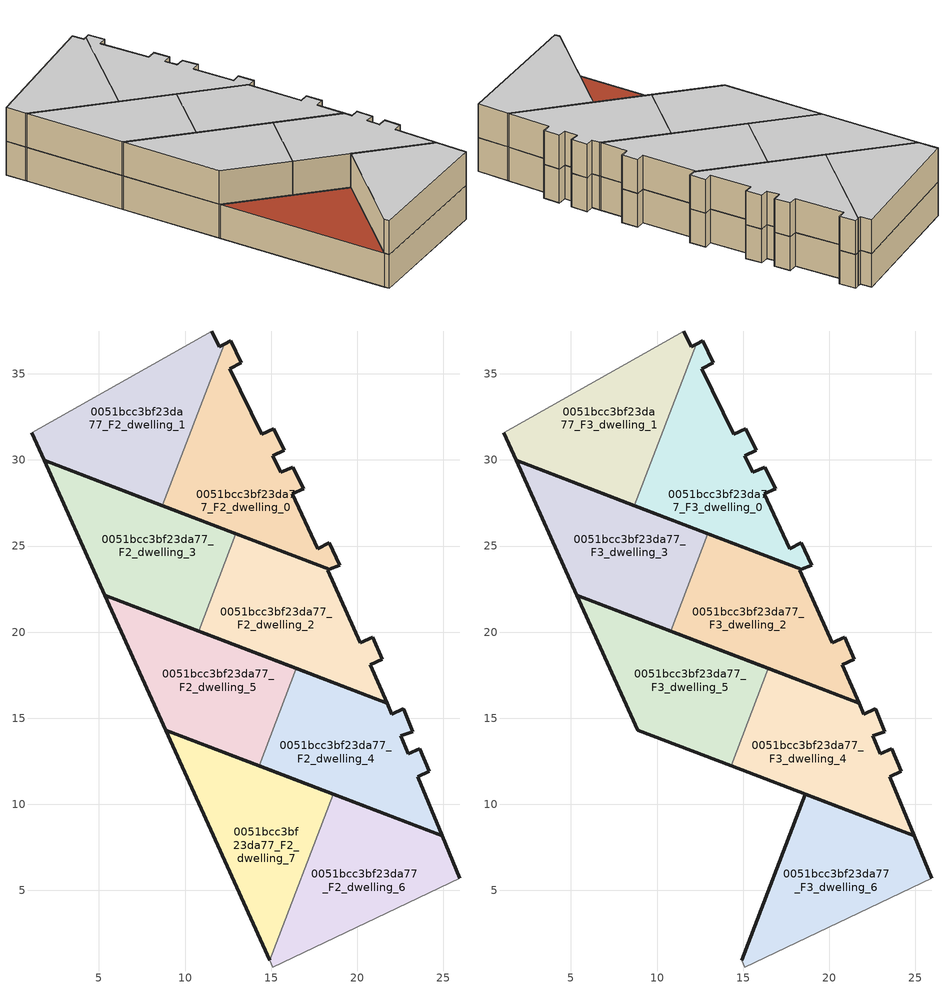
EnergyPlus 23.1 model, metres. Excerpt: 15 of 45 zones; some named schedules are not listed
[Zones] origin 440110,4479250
0051bcc3bf23da77_F2_dwelling_0
 floor to 0051bcc3bf23da77_F1_dwelling_0 (EU_floor_Construction): 18.97,23.88 18.37,25.19 17.71,24.85 16.21,28.03 16.89,28.33 16.26,29.59 15.56,29.29 15.1,30.24 15.77,30.55 15.15,31.79 14.47,31.5 12.6,35.3 13.27,35.63 12.64,36.91 12.27,36.72 8.68,27.34 18.37,23.64 z6
 wall outside (EU_wall_Construction): 12.27,36.72 12.64,36.91 13.27,35.63 12.6,35.3 14.47,31.5 15.15,31.79 15.77,30.55 15.1,30.24 15.56,29.29 16.26,29.59 16.89,28.33 16.21,28.03 17.71,24.85 18.37,25.19 18.97,23.88 18.37,23.64 8.68,27.34 z6:9
 wall to 0051bcc3bf23da77_F2_dwelling_1 (EU_wall_Construction): 8.68,27.34 12.27,36.72 z6:9
0051bcc3bf23da77_F2_dwelling_1
 floor to 0051bcc3bf23da77_F1_dwelling_1 (EU_floor_Construction): 8.68,27.34 12.27,36.72 11.99,36.57 11.54,37.49 1.1,31.56 1.82,29.97 z6
 wall outside (EU_wall_Construction): 11.54,37.49 11.99,36.57 12.27,36.72 / 8.68,27.34 1.82,29.97 1.1,31.56 z6:9
 wall adiabatic (EU_wall_Construction): 1.1,31.56 11.54,37.49 z6:9
0051bcc3bf23da77_F2_dwelling_2
 floor to 0051bcc3bf23da77_F1_dwelling_2 (EU_floor_Construction): 21.72,15.88 20.76,18.1 21.45,18.41 20.88,19.69 20.18,19.39 18.28,23.6 18.37,23.64 12.96,25.71 10.79,20.06 z6
 wall outside (EU_wall_Construction): 12.96,25.71 18.37,23.64 18.28,23.6 20.18,19.39 20.88,19.69 21.45,18.41 20.76,18.1 21.72,15.88 10.79,20.06 z6:9
 wall to 0051bcc3bf23da77_F2_dwelling_3 (EU_wall_Construction): 10.79,20.06 12.96,25.71 z6:9
0051bcc3bf23da77_F2_dwelling_3
 floor to 0051bcc3bf23da77_F1_dwelling_3 (EU_floor_Construction): 10.79,20.06 12.96,25.71 1.82,29.97 5.35,22.15 z6
 wall outside (EU_wall_Construction): 10.79,20.06 5.35,22.15 1.82,29.97 12.96,25.71 z6:9
0051bcc3bf23da77_F2_dwelling_4
 floor to 0051bcc3bf23da77_F1_dwelling_4 (EU_floor_Construction): 24.92,8.17 23.5,11.61 24.18,11.92 23.64,13.22 22.96,12.94 22.52,13.99 23.23,14.22 22.7,15.51 22.68,15.56 22.01,15.23 21.72,15.88 16.47,17.89 14.3,12.23 z6
 wall outside (EU_wall_Construction): 16.47,17.89 21.72,15.88 22.01,15.23 22.68,15.56 22.7,15.51 23.23,14.22 22.52,13.99 22.96,12.94 23.64,13.22 24.18,11.92 23.5,11.61 24.92,8.17 14.3,12.23 z6:9
 wall to 0051bcc3bf23da77_F2_dwelling_5 (EU_wall_Construction): 14.3,12.23 16.47,17.89 z6:9
0051bcc3bf23da77_F2_dwelling_5
 floor to 0051bcc3bf23da77_F1_dwelling_5 (EU_floor_Construction): 14.3,12.23 16.47,17.89 5.35,22.15 8.88,14.31 z6
 wall outside (EU_wall_Construction): 14.3,12.23 8.88,14.31 5.35,22.15 16.47,17.89 z6:9
0051bcc3bf23da77_F2_dwelling_6
 floor to 0051bcc3bf23da77_F1_dwelling_6 (EU_floor_Construction): 25.94,5.7 24.92,8.17 18.59,10.59 14.9,0.95 15.08,0.56 z6
 wall outside (EU_wall_Construction): 18.59,10.59 24.92,8.17 25.94,5.7 z6:9
 wall adiabatic (EU_wall_Construction): 25.94,5.7 15.08,0.56 14.9,0.95 z6:9
 wall to 0051bcc3bf23da77_F2_dwelling_7 (EU_wall_Construction): 14.9,0.95 18.59,10.59 z6:9
0051bcc3bf23da77_F2_dwelling_7
 floor to 0051bcc3bf23da77_F1_dwelling_7 (EU_floor_Construction): 14.9,0.95 18.59,10.59 8.88,14.31 z6
 wall outside (EU_wall_Construction): 14.9,0.95 8.88,14.31 18.59,10.59 z6:9
 roof outside (EU_roof_Construction): 18.59,10.59 14.9,0.95 8.88,14.31 z9
0051bcc3bf23da77_F3_dwelling_0
 floor to 0051bcc3bf23da77_F2_dwelling_0 (EU_floor_Construction): 18.97,23.88 18.37,25.19 17.71,24.85 16.21,28.03 16.89,28.33 16.26,29.59 15.56,29.29 15.1,30.24 15.77,30.55 15.15,31.79 14.47,31.5 12.6,35.3 13.27,35.63 12.64,36.91 12.27,36.72 8.68,27.34 18.37,23.64 z9
 wall outside (EU_wall_Construction): 12.27,36.72 12.64,36.91 13.27,35.63 12.6,35.3 14.47,31.5 15.15,31.79 15.77,30.55 15.1,30.24 15.56,29.29 16.26,29.59 16.89,28.33 16.21,28.03 17.71,24.85 18.37,25.19 18.97,23.88 18.37,23.64 8.68,27.34 z9:12
 wall to 0051bcc3bf23da77_F3_dwelling_1 (EU_wall_Construction): 8.68,27.34 12.27,36.72 z9:12
 ceiling to 0051bcc3bf23da77_F4_dwelling_0 (EU_floor_Construction): 13.27,35.63 12.6,35.3 14.47,31.5 15.15,31.79 15.77,30.55 15.1,30.24 15.56,29.29 16.26,29.59 16.89,28.33 16.21,28.03 17.71,24.85 18.37,25.19 18.97,23.88 18.37,23.64 8.68,27.34 12.27,36.72 12.64,36.91 z12
0051bcc3bf23da77_F3_dwelling_1
 floor to 0051bcc3bf23da77_F2_dwelling_1 (EU_floor_Construction): 8.68,27.34 12.27,36.72 11.99,36.57 11.54,37.49 1.1,31.56 1.82,29.97 z9
 wall outside (EU_wall_Construction): 11.54,37.49 11.99,36.57 12.27,36.72 / 8.68,27.34 1.82,29.97 1.1,31.56 z9:12
 wall adiabatic (EU_wall_Construction): 1.1,31.56 11.54,37.49 z9:12
 ceiling to 0051bcc3bf23da77_F4_dwelling_1 (EU_floor_Construction): 11.54,37.49 11.99,36.57 12.27,36.72 8.68,27.34 1.82,29.97 1.1,31.56 z12
0051bcc3bf23da77_F3_dwelling_2
 floor to 0051bcc3bf23da77_F2_dwelling_2 (EU_floor_Construction): 21.72,15.88 20.76,18.1 21.45,18.41 20.88,19.69 20.18,19.39 18.28,23.6 18.37,23.64 12.96,25.71 10.79,20.06 z9
 wall outside (EU_wall_Construction): 12.96,25.71 18.37,23.64 18.28,23.6 20.18,19.39 20.88,19.69 21.45,18.41 20.76,18.1 21.72,15.88 10.79,20.06 z9:12
 wall to 0051bcc3bf23da77_F3_dwelling_3 (EU_wall_Construction): 10.79,20.06 12.96,25.71 z9:12
 ceiling to 0051bcc3bf23da77_F4_dwelling_2 (EU_floor_Construction): 18.37,23.64 18.28,23.6 20.18,19.39 20.88,19.69 21.45,18.41 20.76,18.1 21.72,15.88 10.79,20.06 12.96,25.71 z12
0051bcc3bf23da77_F3_dwelling_3
 floor to 0051bcc3bf23da77_F2_dwelling_3 (EU_floor_Construction): 10.79,20.06 12.96,25.71 1.82,29.97 5.35,22.15 z9
 wall outside (EU_wall_Construction): 10.79,20.06 5.35,22.15 1.82,29.97 12.96,25.71 z9:12
 ceiling to 0051bcc3bf23da77_F4_dwelling_3 (EU_floor_Construction): 12.96,25.71 10.79,20.06 5.35,22.15 1.82,29.97 z12
0051bcc3bf23da77_F3_dwelling_4
 floor to 0051bcc3bf23da77_F2_dwelling_4 (EU_floor_Construction): 24.92,8.17 23.5,11.61 24.18,11.92 23.64,13.22 22.96,12.94 22.52,13.99 23.23,14.22 22.7,15.51 22.68,15.56 22.01,15.23 21.72,15.88 16.47,17.89 14.3,12.23 z9
 wall outside (EU_wall_Construction): 16.47,17.89 21.72,15.88 22.01,15.23 22.68,15.56 22.7,15.51 23.23,14.22 22.52,13.99 22.96,12.94 23.64,13.22 24.18,11.92 23.5,11.61 24.92,8.17 14.3,12.23 z9:12
 wall to 0051bcc3bf23da77_F3_dwelling_5 (EU_wall_Construction): 14.3,12.23 16.47,17.89 z9:12
 ceiling to 0051bcc3bf23da77_F4_dwelling_4 (EU_floor_Construction): 22.68,15.56 22.7,15.51 23.23,14.22 22.52,13.99 22.96,12.94 23.64,13.22 24.18,11.92 23.5,11.61 24.92,8.17 14.3,12.23 16.47,17.89 21.72,15.88 22.01,15.23 z12
0051bcc3bf23da77_F3_dwelling_5
 floor to 0051bcc3bf23da77_F2_dwelling_5 (EU_floor_Construction): 14.3,12.23 16.47,17.89 5.35,22.15 8.88,14.31 z9
 wall outside (EU_wall_Construction): 14.3,12.23 8.88,14.31 5.35,22.15 16.47,17.89 z9:12
 ceiling to 0051bcc3bf23da77_F4_dwelling_5 (EU_floor_Construction): 16.47,17.89 14.3,12.23 8.88,14.31 5.35,22.15 z12
0051bcc3bf23da77_F3_dwelling_6
 floor to 0051bcc3bf23da77_F2_dwelling_6 (EU_floor_Construction): 25.94,5.7 24.92,8.17 18.59,10.59 14.9,0.95 15.08,0.56 z9
 wall outside (EU_wall_Construction): 14.9,0.95 18.59,10.59 24.92,8.17 25.94,5.7 z9:12
 wall adiabatic (EU_wall_Construction): 25.94,5.7 15.08,0.56 14.9,0.95 z9:12
 ceiling to 0051bcc3bf23da77_F4_dwelling_6 (EU_floor_Construction): 24.92,8.17 25.94,5.7 15.08,0.56 14.9,0.95 18.59,10.59 z12
[Building]
EU S2 Campaign: North Axis=0; Terrain=City; Solar Distribution=FullExterior
[Site:Location]
Madrid: Latitude=40.5; Longitude=-3.5; Time Zone=1; Elevation=609
[SizingPeriod:WeatherFileDays]
AnnualSizingPeriod: Begin Month=1; Begin Day of Month=1; End Month=12; End Day of Month=31; Day of Week for Start Day=Monday; Use Weather File Daylight Saving Period=No; Use Weather File Rain and Snow Indicators=No
[MATERIAL]
EU_InternalMass_Material: Roughness=MediumRough; Thickness=0.1; Conductivity=1; Density=1800; Specific Heat=900; Thermal Absorptance=0.9; Solar Absorptance=0.7; Visible Absorptance=0.7
[MATERIAL:NOMASS] Roughness=MediumRough; Thermal Absorptance=0.9; Solar Absorptance=0.7; Visible Absorptance=0.7
Name | Thermal Resistance
EU_wall_NoMass | 1.60022
EU_roof_NoMass | 1.57597
EU_floor_NoMass | 0.470652
[CONSTRUCTION]
EU_wall_Construction: EU_wall_NoMass
EU_roof_Construction: EU_roof_NoMass
EU_floor_Construction: EU_floor_NoMass
EU_InternalMass_Construction: EU_InternalMass_Material
[ZONE] Type=1; Multiplier=1; Ceiling Height=autocalculate; Floor Area=autocalculate; Part of Total Floor Area=Yes
Name | Volume
0051bcc3bf23da77_F2_dwelling_0; 0051bcc3bf23da77_F3_dwelling_0 | 160.935
0051bcc3bf23da77_F2_dwelling_1; 0051bcc3bf23da77_F3_dwelling_1; 0051bcc3bf23da77_F2_dwelling_2; 0051bcc3bf23da77_F3_dwelling_2 | 160.934
0051bcc3bf23da77_F2_dwelling_3; 0051bcc3bf23da77_F3_dwelling_3 | 160.932
0051bcc3bf23da77_F2_dwelling_4; 0051bcc3bf23da77_F3_dwelling_4 | 160.925
0051bcc3bf23da77_F2_dwelling_5; 0051bcc3bf23da77_F3_dwelling_5 | 160.942
0051bcc3bf23da77_F2_dwelling_6; 0051bcc3bf23da77_F3_dwelling_6 | 160.943
0051bcc3bf23da77_F2_dwelling_7 | 160.947
[INTERNALMASS] Construction=EU_InternalMass_Construction
Name | Zone or ZoneList | Surface Area
0051bcc3bf23da77_F2_dwelling_0_EU_InternalMass | 0051bcc3bf23da77_F2_dwelling_0 | 53.6454
0051bcc3bf23da77_F2_dwelling_1_EU_InternalMass | 0051bcc3bf23da77_F2_dwelling_1 | 53.6445
0051bcc3bf23da77_F2_dwelling_2_EU_InternalMass | 0051bcc3bf23da77_F2_dwelling_2 | 53.6446
0051bcc3bf23da77_F2_dwelling_3_EU_InternalMass | 0051bcc3bf23da77_F2_dwelling_3 | 53.644
0051bcc3bf23da77_F2_dwelling_4_EU_InternalMass | 0051bcc3bf23da77_F2_dwelling_4 | 53.6419
0051bcc3bf23da77_F2_dwelling_5_EU_InternalMass | 0051bcc3bf23da77_F2_dwelling_5 | 53.6473
0051bcc3bf23da77_F2_dwelling_6_EU_InternalMass | 0051bcc3bf23da77_F2_dwelling_6 | 53.6476
0051bcc3bf23da77_F2_dwelling_7_EU_InternalMass | 0051bcc3bf23da77_F2_dwelling_7 | 53.649
0051bcc3bf23da77_F3_dwelling_0_EU_InternalMass | 0051bcc3bf23da77_F3_dwelling_0 | 61.3063
0051bcc3bf23da77_F3_dwelling_1_EU_InternalMass | 0051bcc3bf23da77_F3_dwelling_1 | 61.3064
0051bcc3bf23da77_F3_dwelling_2_EU_InternalMass | 0051bcc3bf23da77_F3_dwelling_2 | 61.3033
0051bcc3bf23da77_F3_dwelling_3_EU_InternalMass | 0051bcc3bf23da77_F3_dwelling_3 | 61.3061
0051bcc3bf23da77_F3_dwelling_4_EU_InternalMass | 0051bcc3bf23da77_F3_dwelling_4 | 61.3096
0051bcc3bf23da77_F3_dwelling_5_EU_InternalMass | 0051bcc3bf23da77_F3_dwelling_5 | 61.3052
0051bcc3bf23da77_F3_dwelling_6_EU_InternalMass | 0051bcc3bf23da77_F3_dwelling_6 | 61.3066
[OTHEREQUIPMENT] Fuel Type=Electricity; Design Level Calculation Method=Watts/Area; Power per Zone Floor Area=1; Fraction Latent=0; Fraction Radiant=0; Fraction Lost=0; Carbon Dioxide Generation Rate=0; EndUse Subcategory=EU_Step8_InternalGains
Name | Zone or ZoneList or Space or SpaceList | Schedule
EU_Step8_InternalGain_0051bcc3bf23da77_F2_dwelling_0_f000 | 0051bcc3bf23da77_F2_dwelling_0 | EU_Step8_GainSchedule_0051bcc3bf23da77_F2_dwelling_0_f000
EU_Step8_InternalGain_0051bcc3bf23da77_F2_dwelling_1_f000 | 0051bcc3bf23da77_F2_dwelling_1 | EU_Step8_GainSchedule_0051bcc3bf23da77_F2_dwelling_1_f000
EU_Step8_InternalGain_0051bcc3bf23da77_F2_dwelling_2_f000 | 0051bcc3bf23da77_F2_dwelling_2 | EU_Step8_GainSchedule_0051bcc3bf23da77_F2_dwelling_2_f000
EU_Step8_InternalGain_0051bcc3bf23da77_F2_dwelling_3_f000 | 0051bcc3bf23da77_F2_dwelling_3 | EU_Step8_GainSchedule_0051bcc3bf23da77_F2_dwelling_3_f000
EU_Step8_InternalGain_0051bcc3bf23da77_F2_dwelling_4_f000 | 0051bcc3bf23da77_F2_dwelling_4 | EU_Step8_GainSchedule_0051bcc3bf23da77_F2_dwelling_4_f000
EU_Step8_InternalGain_0051bcc3bf23da77_F2_dwelling_5_f000 | 0051bcc3bf23da77_F2_dwelling_5 | EU_Step8_GainSchedule_0051bcc3bf23da77_F2_dwelling_5_f000
EU_Step8_InternalGain_0051bcc3bf23da77_F2_dwelling_6_f000 | 0051bcc3bf23da77_F2_dwelling_6 | EU_Step8_GainSchedule_0051bcc3bf23da77_F2_dwelling_6_f000
EU_Step8_InternalGain_0051bcc3bf23da77_F2_dwelling_7_f000 | 0051bcc3bf23da77_F2_dwelling_7 | EU_Step8_GainSchedule_0051bcc3bf23da77_F2_dwelling_7_f000
EU_Step8_InternalGain_0051bcc3bf23da77_F3_dwelling_0_f000 | 0051bcc3bf23da77_F3_dwelling_0 | EU_Step8_GainSchedule_0051bcc3bf23da77_F3_dwelling_0_f000
EU_Step8_InternalGain_0051bcc3bf23da77_F3_dwelling_1_f000 | 0051bcc3bf23da77_F3_dwelling_1 | EU_Step8_GainSchedule_0051bcc3bf23da77_F3_dwelling_1_f000
EU_Step8_InternalGain_0051bcc3bf23da77_F3_dwelling_2_f000 | 0051bcc3bf23da77_F3_dwelling_2 | EU_Step8_GainSchedule_0051bcc3bf23da77_F3_dwelling_2_f000
EU_Step8_InternalGain_0051bcc3bf23da77_F3_dwelling_3_f000 | 0051bcc3bf23da77_F3_dwelling_3 | EU_Step8_GainSchedule_0051bcc3bf23da77_F3_dwelling_3_f000
EU_Step8_InternalGain_0051bcc3bf23da77_F3_dwelling_4_f000 | 0051bcc3bf23da77_F3_dwelling_4 | EU_Step8_GainSchedule_0051bcc3bf23da77_F3_dwelling_4_f000
EU_Step8_InternalGain_0051bcc3bf23da77_F3_dwelling_5_f000 | 0051bcc3bf23da77_F3_dwelling_5 | EU_Step8_GainSchedule_0051bcc3bf23da77_F3_dwelling_5_f000
EU_Step8_InternalGain_0051bcc3bf23da77_F3_dwelling_6_f000 | 0051bcc3bf23da77_F3_dwelling_6 | EU_Step8_GainSchedule_0051bcc3bf23da77_F3_dwelling_6_f000
[ZONEVENTILATION:DESIGNFLOWRATE] Schedule=EU_AlwaysOn; Design Flow Rate Calculation Method=AirChanges/Hour; Air Changes per Hour=0.480704; Ventilation Type=Natural; Fan Pressure Rise=0; Fan Total Efficiency=1; Constant Term Coefficient=1; Temperature Term Coefficient=0; Velocity Term Coefficient=0; Velocity Squared Term Coefficient=0; Minimum Indoor Temperature=-100; Maximum Indoor Temperature=100; Delta Temperature=-100; Minimum Outdoor Temperature=-100; Maximum Outdoor Temperature=100; Maximum Wind Speed=40
Name | Zone or ZoneList or Space or SpaceList
EU_ConstantAir_0051bcc3bf23da77_F2_dwelling_0 | 0051bcc3bf23da77_F2_dwelling_0
EU_ConstantAir_0051bcc3bf23da77_F2_dwelling_1 | 0051bcc3bf23da77_F2_dwelling_1
EU_ConstantAir_0051bcc3bf23da77_F2_dwelling_2 | 0051bcc3bf23da77_F2_dwelling_2
EU_ConstantAir_0051bcc3bf23da77_F2_dwelling_3 | 0051bcc3bf23da77_F2_dwelling_3
EU_ConstantAir_0051bcc3bf23da77_F2_dwelling_4 | 0051bcc3bf23da77_F2_dwelling_4
EU_ConstantAir_0051bcc3bf23da77_F2_dwelling_5 | 0051bcc3bf23da77_F2_dwelling_5
EU_ConstantAir_0051bcc3bf23da77_F2_dwelling_6 | 0051bcc3bf23da77_F2_dwelling_6
EU_ConstantAir_0051bcc3bf23da77_F2_dwelling_7 | 0051bcc3bf23da77_F2_dwelling_7
EU_ConstantAir_0051bcc3bf23da77_F3_dwelling_0 | 0051bcc3bf23da77_F3_dwelling_0
EU_ConstantAir_0051bcc3bf23da77_F3_dwelling_1 | 0051bcc3bf23da77_F3_dwelling_1
EU_ConstantAir_0051bcc3bf23da77_F3_dwelling_2 | 0051bcc3bf23da77_F3_dwelling_2
EU_ConstantAir_0051bcc3bf23da77_F3_dwelling_3 | 0051bcc3bf23da77_F3_dwelling_3
EU_ConstantAir_0051bcc3bf23da77_F3_dwelling_4 | 0051bcc3bf23da77_F3_dwelling_4
EU_ConstantAir_0051bcc3bf23da77_F3_dwelling_5 | 0051bcc3bf23da77_F3_dwelling_5
EU_ConstantAir_0051bcc3bf23da77_F3_dwelling_6 | 0051bcc3bf23da77_F3_dwelling_6
[HVACTEMPLATE:ZONE:IDEALLOADSAIRSYSTEM] System Availability Schedule=EU_AlwaysOn; Maximum Heating Supply Air Temperature=50; Minimum Cooling Supply Air Temperature=13; Maximum Heating Supply Air Humidity Ratio=0.0156; Minimum Cooling Supply Air Humidity Ratio=0.0077; Heating Limit=NoLimit; Cooling Limit=NoLimit; Heating Availability Schedule=EU_AlwaysOn; Cooling Availability Schedule=EU_CoolingOff; Dehumidification Control Type=ConstantSensibleHeatRatio; Cooling Sensible Heat Ratio=0.7; Dehumidification Setpoint=60; Humidification Control Type=None; Humidification Setpoint=30; Outdoor Air Method=None; Outdoor Air Flow Rate per Person=0.00944; Outdoor Air Flow Rate per Zone Floor Area=0; Outdoor Air Flow Rate per Zone=0; Demand Controlled Ventilation Type=None; Outdoor Air Economizer Type=NoEconomizer; Heat Recovery Type=None; Sensible Heat Recovery Effectiveness=0.7; Latent Heat Recovery Effectiveness=0.65
Name | Template Thermostat
0051bcc3bf23da77_F2_dwelling_0 | EU_HeatOnly_0051bcc3bf23da77_F2_dwelling_0
0051bcc3bf23da77_F2_dwelling_1 | EU_HeatOnly_0051bcc3bf23da77_F2_dwelling_1
0051bcc3bf23da77_F2_dwelling_2 | EU_HeatOnly_0051bcc3bf23da77_F2_dwelling_2
0051bcc3bf23da77_F2_dwelling_3 | EU_HeatOnly_0051bcc3bf23da77_F2_dwelling_3
0051bcc3bf23da77_F2_dwelling_4 | EU_HeatOnly_0051bcc3bf23da77_F2_dwelling_4
0051bcc3bf23da77_F2_dwelling_5 | EU_HeatOnly_0051bcc3bf23da77_F2_dwelling_5
0051bcc3bf23da77_F2_dwelling_6 | EU_HeatOnly_0051bcc3bf23da77_F2_dwelling_6
0051bcc3bf23da77_F2_dwelling_7 | EU_HeatOnly_0051bcc3bf23da77_F2_dwelling_7
0051bcc3bf23da77_F3_dwelling_0 | EU_HeatOnly_0051bcc3bf23da77_F3_dwelling_0
0051bcc3bf23da77_F3_dwelling_1 | EU_HeatOnly_0051bcc3bf23da77_F3_dwelling_1
0051bcc3bf23da77_F3_dwelling_2 | EU_HeatOnly_0051bcc3bf23da77_F3_dwelling_2
0051bcc3bf23da77_F3_dwelling_3 | EU_HeatOnly_0051bcc3bf23da77_F3_dwelling_3
0051bcc3bf23da77_F3_dwelling_4 | EU_HeatOnly_0051bcc3bf23da77_F3_dwelling_4
0051bcc3bf23da77_F3_dwelling_5 | EU_HeatOnly_0051bcc3bf23da77_F3_dwelling_5
0051bcc3bf23da77_F3_dwelling_6 | EU_HeatOnly_0051bcc3bf23da77_F3_dwelling_6
[SIZING:ZONE] Zone Cooling Design Supply Air Temperature Input Method=SupplyAirTemperature; Zone Cooling Design Supply Air Temperature=13; Zone Heating Design Supply Air Temperature Input Method=SupplyAirTemperature; Zone Heating Design Supply Air Temperature=50; Zone Cooling Design Supply Air Humidity Ratio=0.008; Zone Heating Design Supply Air Humidity Ratio=0.008; Cooling Design Air Flow Method=DesignDay; Cooling Design Air Flow Rate=0; Cooling Minimum Air Flow per Zone Floor Area=0.000762; Cooling Minimum Air Flow=0; Cooling Minimum Air Flow Fraction=0.2; Heating Design Air Flow Method=DesignDay; Heating Design Air Flow Rate=0; Heating Maximum Air Flow per Zone Floor Area=0.002032; Heating Maximum Air Flow=0.141576; Heating Maximum Air Flow Fraction=0.3; Account for Dedicated Outdoor Air System=No; Dedicated Outdoor Air System Control Strategy=NeutralSupplyAir; Dedicated Outdoor Air Low Setpoint Temperature for Design=autosize; Dedicated Outdoor Air High Setpoint Temperature for Design=autosize; Zone Load Sizing Method=Sensible Load Only No Latent Load; Zone Latent Cooling Design Supply Air Humidity Ratio Input Method=HumidityRatioDifference; Zone Cooling Design Supply Air Humidity Ratio Difference=0.005; Zone Latent Heating Design Supply Air Humidity Ratio Input Method=HumidityRatioDifference; Zone Humidification Design Supply Air Humidity Ratio Difference=0.005
0051bcc3bf23da77_F2_dwelling_0; 0051bcc3bf23da77_F2_dwelling_1; 0051bcc3bf23da77_F2_dwelling_2; 0051bcc3bf23da77_F2_dwelling_3; 0051bcc3bf23da77_F2_dwelling_4; 0051bcc3bf23da77_F2_dwelling_5; 0051bcc3bf23da77_F2_dwelling_6; 0051bcc3bf23da77_F2_dwelling_7; 0051bcc3bf23da77_F3_dwelling_0; 0051bcc3bf23da77_F3_dwelling_1; 0051bcc3bf23da77_F3_dwelling_2; 0051bcc3bf23da77_F3_dwelling_3; 0051bcc3bf23da77_F3_dwelling_4; 0051bcc3bf23da77_F3_dwelling_5; 0051bcc3bf23da77_F3_dwelling_6
[SCHEDULE:FILE] Column Number=1; Rows to Skip at Top=0; Number of Hours of Data=8760; Column Separator=Comma; Interpolate to Timestep=No; Minutes per Item=60; Adjust Schedule for Daylight Savings=Yes
Name | File
EU_Step8_GainSchedule_0051bcc3bf23da77_F2_dwelling_0_f000 | ../../schedules/0051bcc3bf23da77/0051bcc3bf23da77_F2_dwelling_0_f000_gain.csv
EU_Step8_GainSchedule_0051bcc3bf23da77_F2_dwelling_1_f000 | ../../schedules/0051bcc3bf23da77/0051bcc3bf23da77_F2_dwelling_1_f000_gain.csv
EU_Step8_GainSchedule_0051bcc3bf23da77_F2_dwelling_2_f000 | ../../schedules/0051bcc3bf23da77/0051bcc3bf23da77_F2_dwelling_2_f000_gain.csv
EU_Step8_GainSchedule_0051bcc3bf23da77_F2_dwelling_3_f000 | ../../schedules/0051bcc3bf23da77/0051bcc3bf23da77_F2_dwelling_3_f000_gain.csv
EU_Step8_GainSchedule_0051bcc3bf23da77_F2_dwelling_4_f000 | ../../schedules/0051bcc3bf23da77/0051bcc3bf23da77_F2_dwelling_4_f000_gain.csv
EU_Step8_GainSchedule_0051bcc3bf23da77_F2_dwelling_5_f000 | ../../schedules/0051bcc3bf23da77/0051bcc3bf23da77_F2_dwelling_5_f000_gain.csv
